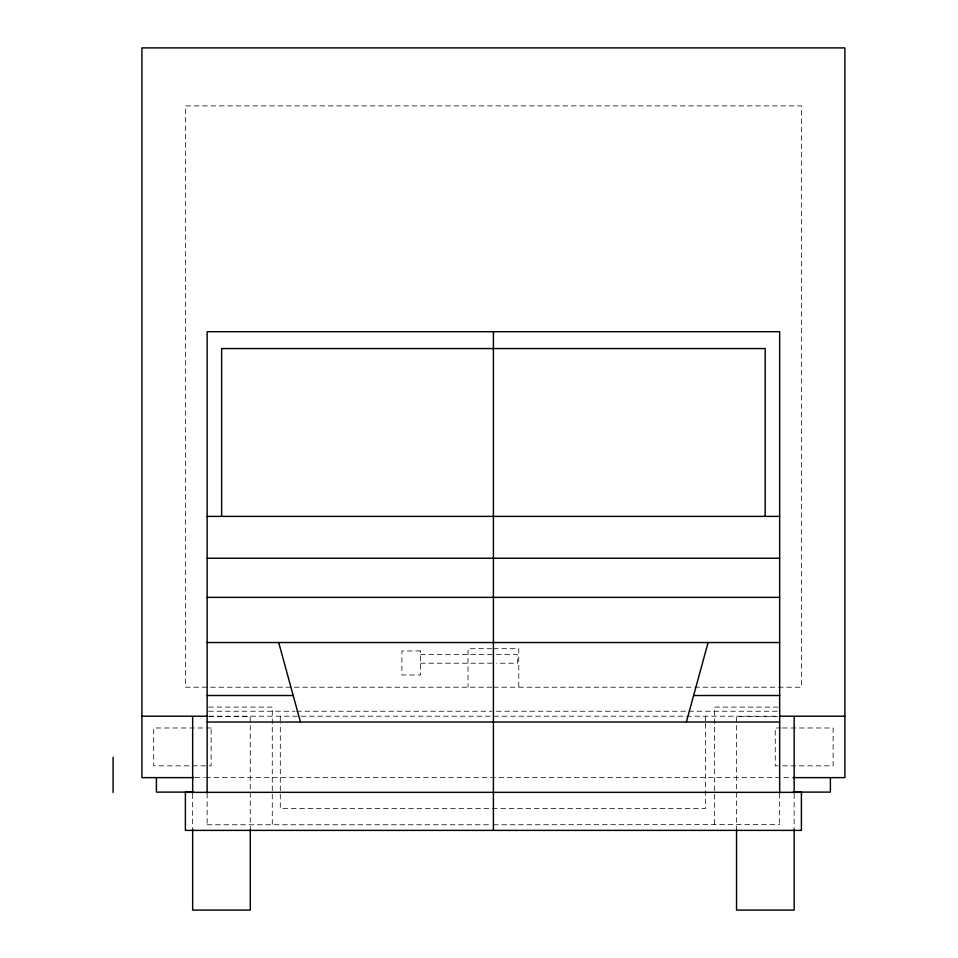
<?xml version="1.0" encoding="UTF-8"?>
<svg xmlns="http://www.w3.org/2000/svg" width="958" height="958" viewBox="0 0 958 958"><rect width="100%" height="100%" fill="white"/><g stroke="black" fill="none" stroke-linecap="round" stroke-linejoin="round"><path stroke-width="0.72" stroke-dasharray="4.79 3.59" d="M491.909 648.71L468.043 648.71L468.043 687.209M493.406 648.71L518.769 648.71L518.769 687.209M420.478 654.601L494.975 654.601M496.46 654.601L517.416 654.601L517.416 663.211L496.46 663.211M420.478 663.211L494.975 663.211M491.909 687.209L185.397 687.209L185.397 105.883L801.403 105.883L801.403 687.209L493.406 687.209M208.628 707.1L272.276 707.1L272.276 824.754M778.183 707.1L714.536 707.1L714.536 824.754M208.628 711.231L295.112 711.231M296.597 711.231L491.909 711.231M496.388 711.231L687.221 711.231M688.718 711.231L778.171 711.231M208.868 716.201L778.207 716.201M208.904 716.536L250.266 716.536L250.266 829.341M777.908 716.536L736.546 716.536L736.546 830.814M781.189 727.984L775.25 727.984L775.25 765.837L781.189 765.837M782.662 727.984L833.113 727.984L833.113 765.837L782.662 765.837M195.216 777.621L204.413 777.621M205.671 777.621L791.775 777.621M207.144 824.754L491.909 824.754M493.406 824.754L779.668 824.61M794.158 793.895L794.158 830.814M779.668 793.38L779.668 824.886M705.615 716.201L705.615 722.152M705.615 723.518L705.615 808.42L280.299 808.42L280.299 723.518M280.299 716.201L280.299 722.152M207.144 793.38L207.144 824.886M192.654 793.895L192.654 829.341M420.478 650.973L401.905 650.973L401.905 674.983L420.478 674.983L420.478 650.973M211.107 727.984L153.699 727.984L153.699 765.837L211.107 765.837L211.107 727.984"/><path stroke-width="1.44" d="M686.359 722.021L708.106 642.531M207.144 516.386L779.668 516.386M207.144 558.239L779.668 558.239M207.144 597.361L779.668 597.361M207.144 642.531L779.668 642.531M207.144 695.52L293.208 695.52M693.604 695.52L779.668 695.52M141.916 716.201L207.383 716.201M779.692 716.201L844.884 716.201M207.144 722.021L779.668 722.021M193.732 777.621L141.916 777.621L141.916 47.9L844.884 47.9L844.884 777.621L793.032 777.621M193.732 792.11L156.417 792.11L156.417 777.621M793.26 792.11L830.394 792.11L830.394 777.621M278.706 642.531L300.453 722.021M794.158 716.536L794.158 792.937M794.158 829.76L794.158 910.1L736.546 910.1L736.546 829.76M779.668 792.889L779.668 331.707L207.144 331.707L207.144 792.889M765.167 516.386L765.167 348.556L221.633 348.556L221.633 516.386M493.406 331.707L493.406 830.382M250.266 829.76L250.266 910.1L192.654 910.1L192.654 829.76M192.654 716.536L192.654 792.937M113.116 757.251L113.116 792.446M801.403 792.338L185.397 792.338L185.397 830.382L801.403 830.382L801.403 792.338"/></g></svg>
